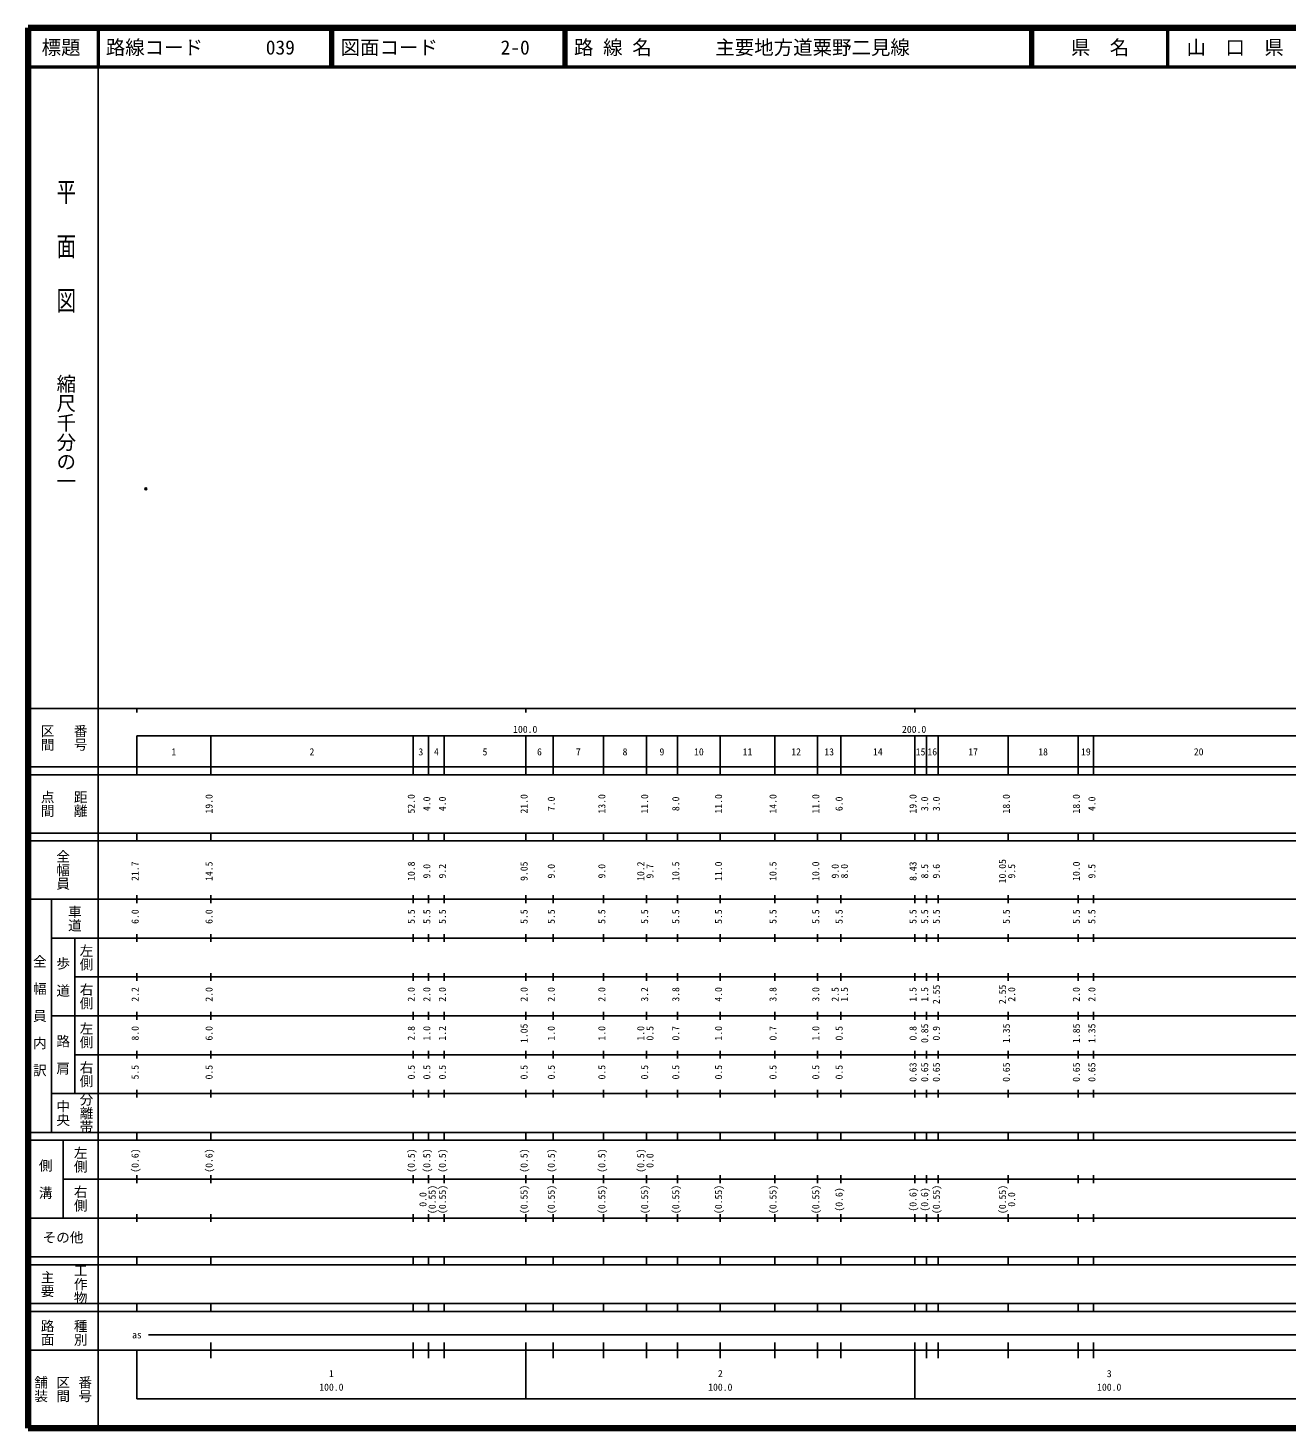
# Model space of a CAD drawing. Units: millimetres on the paper. Extents: x 40 to 680, y 20 to 380.
# Drawn here: x 40 to 363.7, y 20 to 380 of the extents above; entities that cross this region are included whole.
import ezdxf
from ezdxf.enums import TextEntityAlignment as Align

# ---------------------------------------------------------------- set-up
doc = ezdxf.new("R2010")
doc.units = ezdxf.units.MM
doc.header["$PDMODE"] = 32
doc.header["$PDSIZE"] = 0.5
doc.layers.add('M-OTRS', color=6, linetype='Continuous')
doc.layers.add('M-TTL-TXT', color=7, linetype='Continuous')
for name, color, linetype, lineweight in [('M-TTL', 2, 'Continuous', 140), ('M-TTL-BAND', 7, 'Continuous', 25), ('M-TTL-LINE', 7, 'Continuous', 50)]:
    doc.layers.add(name, color=color, linetype=linetype, lineweight=lineweight)
doc.styles.add('@ＭＳ ゴシック', font='')
doc.styles.add('ＭＳ ゴシック', font='')
doc.styles.get('@ＭＳ ゴシック').set_extended_font_data('@MS Gothic')
doc.styles.get('ＭＳ ゴシック').set_extended_font_data('MS Gothic')

msp = doc.modelspace()

# ---------------------------------------------------------------- linework, layer by layer
at = {"layer": 'M-OTRS'}
msp.add_point((70.296, 261.497), dxfattribs=at)
at = {"layer": 'M-TTL'}
for p, q in [((40, 380), (40, 20)), ((680, 380), (40, 380)), ((40, 20), (680, 20))]:
    msp.add_line(p, q, dxfattribs=at)
at = {"layer": 'M-TTL-BAND'}
for p, q in [((58, 370), (58, 20)), ((40, 205), (579, 205)), ((68, 205), (68, 204)), ((168, 205), (168, 204)), ((268, 205), (268, 204)), ((68, 198), (579, 198)), ((68, 198), (68, 188)), ((87, 188), (87, 198)), ((139, 188), (139, 198)), ((143, 188), (143, 198)), ((147, 188), (147, 198)), ((168, 188), (168, 198)), ((175, 188), (175, 198)), ((188, 188), (188, 198)), ((199, 188), (199, 198)), ((207, 188), (207, 198)), ((218, 188), (218, 198)), ((232, 188), (232, 198)), ((243, 188), (243, 198)), ((249, 188), (249, 198)), ((268, 188), (268, 198)), ((271, 188), (271, 198)), ((274, 188), (274, 198)), ((292, 188), (292, 198)), ((310, 188), (310, 198)), ((314, 188), (314, 198)), ((40, 190), (579, 190)), ((40, 188), (579, 188)), ((40, 173), (579, 173)), ((68, 171), (68, 173)), ((87, 171), (87, 173)), ((139, 171), (139, 173)), ((143, 171), (143, 173)), ((147, 171), (147, 173)), ((168, 171), (168, 173)), ((175, 171), (175, 173)), ((188, 171), (188, 173)), ((199, 171), (199, 173)), ((207, 171), (207, 173)), ((218, 171), (218, 173)), ((232, 171), (232, 173)), ((243, 171), (243, 173)), ((249, 171), (249, 173)), ((268, 171), (268, 173)), ((271, 171), (271, 173)), ((274, 171), (274, 173)), ((292, 171), (292, 173)), ((310, 171), (310, 173)), ((314, 171), (314, 173)), ((40, 171), (579, 171)), ((40, 156), (579, 156)), ((46, 96), (46, 156)), ((68, 155), (68, 157)), ((87, 155), (87, 157)), ((139, 155), (139, 157)), ((143, 155), (143, 157)), ((147, 155), (147, 157)), ((168, 155), (168, 157)), ((175, 155), (175, 157)), ((188, 155), (188, 157)), ((199, 155), (199, 157)), ((207, 155), (207, 157)), ((218, 155), (218, 157)), ((232, 155), (232, 157)), ((243, 155), (243, 157)), ((249, 155), (249, 157)), ((268, 155), (268, 157)), ((271, 155), (271, 157)), ((274, 155), (274, 157)), ((292, 155), (292, 157)), ((310, 155), (310, 157)), ((314, 155), (314, 157)), ((46, 146), (579, 146)), ((52, 146), (52, 106)), ((68, 145), (68, 147)), ((87, 145), (87, 147)), ((139, 145), (139, 147)), ((143, 145), (143, 147)), ((147, 145), (147, 147)), ((168, 145), (168, 147)), ((175, 145), (175, 147)), ((188, 145), (188, 147)), ((199, 145), (199, 147)), ((207, 145), (207, 147)), ((218, 145), (218, 147)), ((232, 145), (232, 147)), ((243, 145), (243, 147)), ((249, 145), (249, 147)), ((268, 145), (268, 147)), ((271, 145), (271, 147)), ((274, 145), (274, 147)), ((292, 145), (292, 147)), ((310, 145), (310, 147)), ((314, 145), (314, 147)), ((68, 135), (68, 137)), ((87, 135), (87, 137)), ((139, 135), (139, 137)), ((143, 135), (143, 137)), ((147, 135), (147, 137)), ((168, 135), (168, 137)), ((175, 135), (175, 137)), ((188, 135), (188, 137)), ((199, 135), (199, 137)), ((207, 135), (207, 137)), ((218, 135), (218, 137)), ((232, 135), (232, 137)), ((243, 135), (243, 137)), ((249, 135), (249, 137)), ((268, 135), (268, 137)), ((271, 135), (271, 137)), ((274, 135), (274, 137)), ((292, 135), (292, 137)), ((310, 135), (310, 137)), ((314, 135), (314, 137)), ((52, 136), (579, 136)), ((46, 126), (579, 126)), ((68, 125), (68, 127)), ((87, 125), (87, 127)), ((139, 125), (139, 127)), ((143, 125), (143, 127)), ((147, 125), (147, 127)), ((168, 125), (168, 127)), ((175, 125), (175, 127)), ((188, 125), (188, 127)), ((199, 125), (199, 127)), ((207, 125), (207, 127)), ((218, 125), (218, 127)), ((232, 125), (232, 127)), ((243, 125), (243, 127)), ((249, 125), (249, 127)), ((268, 125), (268, 127)), ((271, 125), (271, 127)), ((274, 125), (274, 127)), ((292, 125), (292, 127)), ((310, 125), (310, 127)), ((314, 125), (314, 127)), ((52, 116), (579, 116)), ((68, 115), (68, 117)), ((87, 115), (87, 117)), ((139, 115), (139, 117)), ((143, 115), (143, 117)), ((147, 115), (147, 117)), ((168, 115), (168, 117)), ((175, 115), (175, 117)), ((188, 115), (188, 117)), ((199, 115), (199, 117)), ((207, 115), (207, 117)), ((218, 115), (218, 117)), ((232, 115), (232, 117)), ((243, 115), (243, 117)), ((249, 115), (249, 117)), ((268, 115), (268, 117)), ((271, 115), (271, 117)), ((274, 115), (274, 117)), ((292, 115), (292, 117)), ((310, 115), (310, 117)), ((314, 115), (314, 117)), ((46, 106), (579, 106)), ((68, 105), (68, 107)), ((87, 105), (87, 107)), ((139, 105), (139, 107)), ((143, 105), (143, 107)), ((147, 105), (147, 107)), ((168, 105), (168, 107)), ((175, 105), (175, 107)), ((188, 105), (188, 107)), ((199, 105), (199, 107)), ((207, 105), (207, 107)), ((218, 105), (218, 107)), ((232, 105), (232, 107)), ((243, 105), (243, 107)), ((249, 105), (249, 107)), ((268, 105), (268, 107)), ((271, 105), (271, 107)), ((274, 105), (274, 107)), ((292, 105), (292, 107)), ((310, 105), (310, 107)), ((314, 105), (314, 107)), ((40, 96), (579, 96)), ((40, 94), (579, 94)), ((49, 94), (49, 74)), ((68, 94), (68, 96)), ((87, 94), (87, 96)), ((139, 94), (139, 96)), ((143, 94), (143, 96)), ((147, 94), (147, 96)), ((168, 94), (168, 96)), ((175, 94), (175, 96)), ((188, 94), (188, 96)), ((199, 94), (199, 96)), ((207, 94), (207, 96)), ((218, 94), (218, 96)), ((232, 94), (232, 96)), ((243, 94), (243, 96)), ((249, 94), (249, 96)), ((268, 94), (268, 96)), ((271, 94), (271, 96)), ((274, 94), (274, 96)), ((292, 94), (292, 96)), ((310, 94), (310, 96)), ((314, 94), (314, 96)), ((49, 84), (579, 84)), ((68, 83), (68, 85)), ((87, 83), (87, 85)), ((139, 83), (139, 85)), ((143, 83), (143, 85)), ((147, 83), (147, 85)), ((168, 83), (168, 85)), ((175, 83), (175, 85)), ((188, 83), (188, 85)), ((199, 83), (199, 85)), ((207, 83), (207, 85)), ((218, 83), (218, 85)), ((232, 83), (232, 85)), ((243, 83), (243, 85)), ((249, 83), (249, 85)), ((268, 83), (268, 85)), ((271, 83), (271, 85)), ((274, 83), (274, 85)), ((292, 83), (292, 85)), ((310, 83), (310, 85)), ((314, 83), (314, 85)), ((40, 74), (579, 74)), ((68, 73), (68, 75)), ((87, 73), (87, 75)), ((139, 73), (139, 75)), ((143, 73), (143, 75)), ((147, 73), (147, 75)), ((168, 73), (168, 75)), ((175, 73), (175, 75)), ((188, 73), (188, 75)), ((199, 73), (199, 75)), ((207, 73), (207, 75)), ((218, 73), (218, 75)), ((232, 73), (232, 75)), ((243, 73), (243, 75)), ((249, 73), (249, 75)), ((268, 73), (268, 75)), ((271, 73), (271, 75)), ((274, 73), (274, 75)), ((292, 73), (292, 75)), ((310, 73), (310, 75)), ((314, 73), (314, 75)), ((40, 64), (579, 64)), ((40, 62), (579, 62)), ((68, 62), (68, 64)), ((87, 62), (87, 64)), ((139, 62), (139, 64)), ((143, 62), (143, 64)), ((147, 62), (147, 64)), ((168, 62), (168, 64)), ((175, 62), (175, 64)), ((188, 62), (188, 64)), ((199, 62), (199, 64)), ((207, 62), (207, 64)), ((218, 62), (218, 64)), ((232, 62), (232, 64)), ((243, 62), (243, 64)), ((249, 62), (249, 64)), ((268, 62), (268, 64)), ((271, 62), (271, 64)), ((274, 62), (274, 64)), ((292, 62), (292, 64)), ((310, 62), (310, 64)), ((314, 62), (314, 64)), ((40, 52), (579, 52)), ((68, 50), (68, 52)), ((87, 50), (87, 52)), ((139, 50), (139, 52)), ((143, 50), (143, 52)), ((147, 50), (147, 52)), ((168, 50), (168, 52)), ((175, 50), (175, 52)), ((188, 50), (188, 52)), ((199, 50), (199, 52)), ((207, 50), (207, 52)), ((218, 50), (218, 52)), ((232, 50), (232, 52)), ((243, 50), (243, 52)), ((249, 50), (249, 52)), ((268, 50), (268, 52)), ((271, 50), (271, 52)), ((274, 50), (274, 52)), ((292, 50), (292, 52)), ((310, 50), (310, 52)), ((314, 50), (314, 52)), ((40, 50), (579, 50)), ((71, 44), (565, 44)), ((40, 40), (579, 40)), ((68, 40), (68, 27.5)), ((87, 38), (87, 42)), ((139, 38), (139, 42)), ((143, 38), (143, 42)), ((147, 38), (147, 42)), ((168, 27.5), (168, 42)), ((175, 38), (175, 42)), ((188, 38), (188, 42)), ((199, 38), (199, 42)), ((207, 38), (207, 42)), ((218, 38), (218, 42)), ((232, 38), (232, 42)), ((243, 38), (243, 42)), ((249, 38), (249, 42)), ((268, 27.5), (268, 42)), ((271, 38), (271, 42)), ((274, 38), (274, 42)), ((292, 38), (292, 42)), ((310, 38), (310, 42)), ((314, 38), (314, 42)), ((68, 27.5), (579, 27.5))]:
    msp.add_line(p, q, dxfattribs=at)
at = {"layer": 'M-TTL-LINE'}
for p, q in [((58, 380), (58, 370)), ((117.75, 380), (117.75, 370)), ((118.25, 380), (118.25, 370)), ((177.75, 380), (177.75, 370)), ((178.25, 380), (178.25, 370)), ((297.75, 380), (297.75, 370)), ((298.25, 380), (298.25, 370)), ((333, 380), (333, 370)), ((40, 370), (680, 370))]:
    msp.add_line(p, q, dxfattribs=at)

# ---------------------------------------------------------------- texts
at = {"layer": 'M-TTL-BAND', "style": '@ＭＳ ゴシック', "width": 1.4}
msp.add_text('平  面  図', height=3.666, rotation=270, dxfattribs=at).set_placement((49.777, 306.475), align=Align.MIDDLE_RIGHT)
at = {"layer": 'M-TTL-BAND', "style": '@ＭＳ ゴシック'}
msp.add_text('縮尺千分の一', height=3.666, rotation=270, dxfattribs=at).set_placement((49.777, 261.03), align=Align.MIDDLE_RIGHT)
for s, p in [('区間', (45, 197.5)), ('番号', (53.5, 197.5)), ('点間', (45, 180.5)), ('距離', (53.5, 180.5)), ('全幅員', (49, 163.5)), ('車道', (52, 151)), ('左側', (55, 141)), ('全\u3000幅\u3000員\u3000内\u3000訳', (43, 126)), ('歩\u3000道', (49, 136)), ('右側', (55, 131)), ('左側', (55, 121)), ('路\u3000肩', (49, 116)), ('右側', (55, 111)), ('分離帯', (55, 101)), ('中央', (49, 101)), ('左側', (53.5, 89)), ('側\u3000溝', (44.5, 84)), ('右側', (53.5, 79)), ('工作物', (53.5, 57)), ('主要', (45, 57)), ('路面', (45, 44.5)), ('種別', (53.5, 44.5)), ('舗装', (43.333, 30)), ('区間', (49, 30)), ('番号', (54.667, 30))]:
    msp.add_text(s, height=2.566, rotation=270, dxfattribs=at).set_placement(p, align=Align.MIDDLE_CENTER)
at = {"layer": 'M-TTL-BAND', "style": 'ＭＳ ゴシック'}
for s, p in [('100.0', (167.844, 198.195)), ('200.0', (267.844, 198.195)), ('1', (77.5, 192.405)), ('2', (113, 192.405)), ('3', (141, 192.405)), ('4', (145, 192.405)), ('5', (157.5, 192.405)), ('6', (171.5, 192.405)), ('7', (181.5, 192.405)), ('8', (193.5, 192.405)), ('9', (203, 192.405)), ('10', (212.5, 192.405)), ('11', (225, 192.405)), ('12', (237.5, 192.405)), ('13', (246, 192.405)), ('14', (258.5, 192.405)), ('15', (269.5, 192.405)), ('16', (272.5, 192.405)), ('17', (283, 192.405)), ('18', (301, 192.405)), ('19', (312, 192.405)), ('20', (341, 192.405)), ('as', (68, 42.5)), ('1', (118, 32.523)), ('2', (218, 32.523)), ('3', (318, 32.523)), ('100.0', (118, 29.033)), ('100.0', (218, 29.033)), ('100.0', (318, 29.033))]:
    msp.add_text(s, height=1.833, dxfattribs=at).set_placement(p, align=Align.BOTTOM_CENTER)
for s, p in [('19.0', (88, 180.5)), ('52.0', (140, 180.5)), ('4.0', (144, 180.5)), ('4.0', (148, 180.5)), ('21.0', (169, 180.5)), ('7.0', (176, 180.5)), ('13.0', (189, 180.5)), ('11.0', (200, 180.5)), ('8.0', (208, 180.5)), ('11.0', (219, 180.5)), ('14.0', (233, 180.5)), ('11.0', (244, 180.5)), ('6.0', (250, 180.5)), ('19.0', (269, 180.5)), ('3.0', (272, 180.5)), ('3.0', (275, 180.5)), ('18.0', (293, 180.5)), ('18.0', (311, 180.5)), ('4.0', (315, 180.5)), ('10.05', (292, 163.174)), ('21.7', (69, 163.174)), ('14.5', (88, 163.174)), ('10.8', (140, 163.174)), ('9.0', (144, 163.174)), ('9.2', (148, 163.174)), ('9.05', (169, 163.174)), ('9.0', (176, 163.174)), ('9.0', (189, 163.174)), ('10.2', (199, 163.174)), ('9.7', (201.37, 163.174)), ('10.5', (208, 163.174)), ('11.0', (219, 163.174)), ('10.5', (233, 163.174)), ('10.0', (244, 163.174)), ('9.0', (249, 163.174)), ('8.0', (251.37, 163.174)), ('8.43', (269, 163.174)), ('8.5', (272, 163.174)), ('9.6', (275, 163.174)), ('9.5', (294.37, 163.174)), ('10.0', (311, 163.174)), ('9.5', (315, 163.174)), ('6.0', (69, 151.5)), ('6.0', (88, 151.5)), ('5.5', (140, 151.5)), ('5.5', (144, 151.5)), ('5.5', (148, 151.5)), ('5.5', (169, 151.5)), ('5.5', (176, 151.5)), ('5.5', (189, 151.5)), ('5.5', (200, 151.5)), ('5.5', (208, 151.5)), ('5.5', (219, 151.5)), ('5.5', (233, 151.5)), ('5.5', (244, 151.5)), ('5.5', (250, 151.5)), ('5.5', (269, 151.5)), ('5.5', (272, 151.5)), ('5.5', (275, 151.5)), ('5.5', (293, 151.5)), ('5.5', (311, 151.5)), ('5.5', (315, 151.5)), ('2.2', (69, 131.5)), ('2.0', (88, 131.5)), ('2.0', (140, 131.5)), ('2.0', (144, 131.5)), ('2.0', (148, 131.5)), ('2.0', (169, 131.5)), ('2.0', (176, 131.5)), ('2.0', (189, 131.5)), ('3.2', (200, 131.5)), ('3.8', (208, 131.5)), ('4.0', (219, 131.5)), ('3.8', (233, 131.5)), ('3.0', (244, 131.5)), ('2.5', (249, 131.5)), ('1.5', (251.37, 131.5)), ('1.5', (269, 131.5)), ('1.5', (272, 131.5)), ('2.55', (275, 131.5)), ('2.55', (292, 131.5)), ('2.0', (294.37, 131.5)), ('2.0', (311, 131.5)), ('2.0', (315, 131.5)), ('8.0', (69, 121.5)), ('6.0', (88, 121.5)), ('2.8', (140, 121.5)), ('1.0', (144, 121.5)), ('1.2', (148, 121.5)), ('1.05', (169, 121.5)), ('1.0', (176, 121.5)), ('1.0', (189, 121.5)), ('1.0', (199, 121.5)), ('0.5', (201.37, 121.5)), ('0.7', (208, 121.5)), ('1.0', (219, 121.5)), ('0.7', (233, 121.5)), ('1.0', (244, 121.5)), ('0.5', (250, 121.5)), ('0.8', (269, 121.5)), ('0.85', (272, 121.5)), ('0.9', (275, 121.5)), ('1.35', (293, 121.5)), ('1.85', (311, 121.5)), ('1.35', (315, 121.5)), ('5.5', (69, 111.5)), ('0.5', (88, 111.5)), ('0.5', (140, 111.5)), ('0.5', (144, 111.5)), ('0.5', (148, 111.5)), ('0.5', (169, 111.5)), ('0.5', (176, 111.5)), ('0.5', (189, 111.5)), ('0.5', (200, 111.5)), ('0.5', (208, 111.5)), ('0.5', (219, 111.5)), ('0.5', (233, 111.5)), ('0.5', (244, 111.5)), ('0.5', (250, 111.5)), ('0.63', (269, 111.5)), ('0.65', (272, 111.5)), ('0.65', (275, 111.5)), ('0.65', (293, 111.5)), ('0.65', (311, 111.5)), ('0.65', (315, 111.5)), ('(0.6)', (69, 88.764)), ('(0.6)', (88, 88.764)), ('(0.5)', (140, 88.764)), ('(0.5)', (144, 88.764)), ('(0.5)', (148, 88.764)), ('(0.5)', (169, 88.764)), ('(0.5)', (176, 88.764)), ('(0.5)', (189, 88.764)), ('(0.5)', (199, 88.764)), ('0.0', (201.37, 88.764)), ('0.0', (143, 78.764)), ('(0.55)', (145.37, 78.764)), ('(0.55)', (148, 78.764)), ('(0.55)', (169, 78.764)), ('(0.55)', (176, 78.764)), ('(0.55)', (189, 78.764)), ('(0.55)', (200, 78.764)), ('(0.55)', (208, 78.764)), ('(0.55)', (219, 78.764)), ('(0.55)', (233, 78.764)), ('(0.55)', (244, 78.764)), ('(0.6)', (250, 78.764)), ('(0.6)', (269, 78.764)), ('(0.6)', (272, 78.764)), ('(0.55)', (275, 78.764)), ('(0.55)', (292, 78.764)), ('0.0', (294.37, 78.764))]:
    msp.add_text(s, height=1.833, rotation=90, dxfattribs=at).set_placement(p, align=Align.BOTTOM_CENTER)
msp.add_text('その他', height=2.566, dxfattribs=at).set_placement((49, 69), align=Align.MIDDLE_CENTER)
at = {"layer": 'M-TTL-TXT', "style": 'ＭＳ ゴシック'}
for s, p in [('標題', (48.5, 375)), ('県\u3000名', (315.625, 375)), ('山\u3000口\u3000県', (350.375, 375))]:
    msp.add_text(s, height=3.666, dxfattribs=at).set_placement(p, align=Align.MIDDLE_CENTER)
for s, p in [('路線コード', (60, 375)), ('039', (101.142, 375)), ('図面コード', (120.38, 375)), ('2-0', (161.521, 375)), ('路 線 名', (180.38, 375)), ('主要地方道粟野二見線', (216.734, 375))]:
    msp.add_text(s, height=3.666, dxfattribs=at).set_placement(p, align=Align.MIDDLE_LEFT)

doc.saveas('drawing.dxf')
